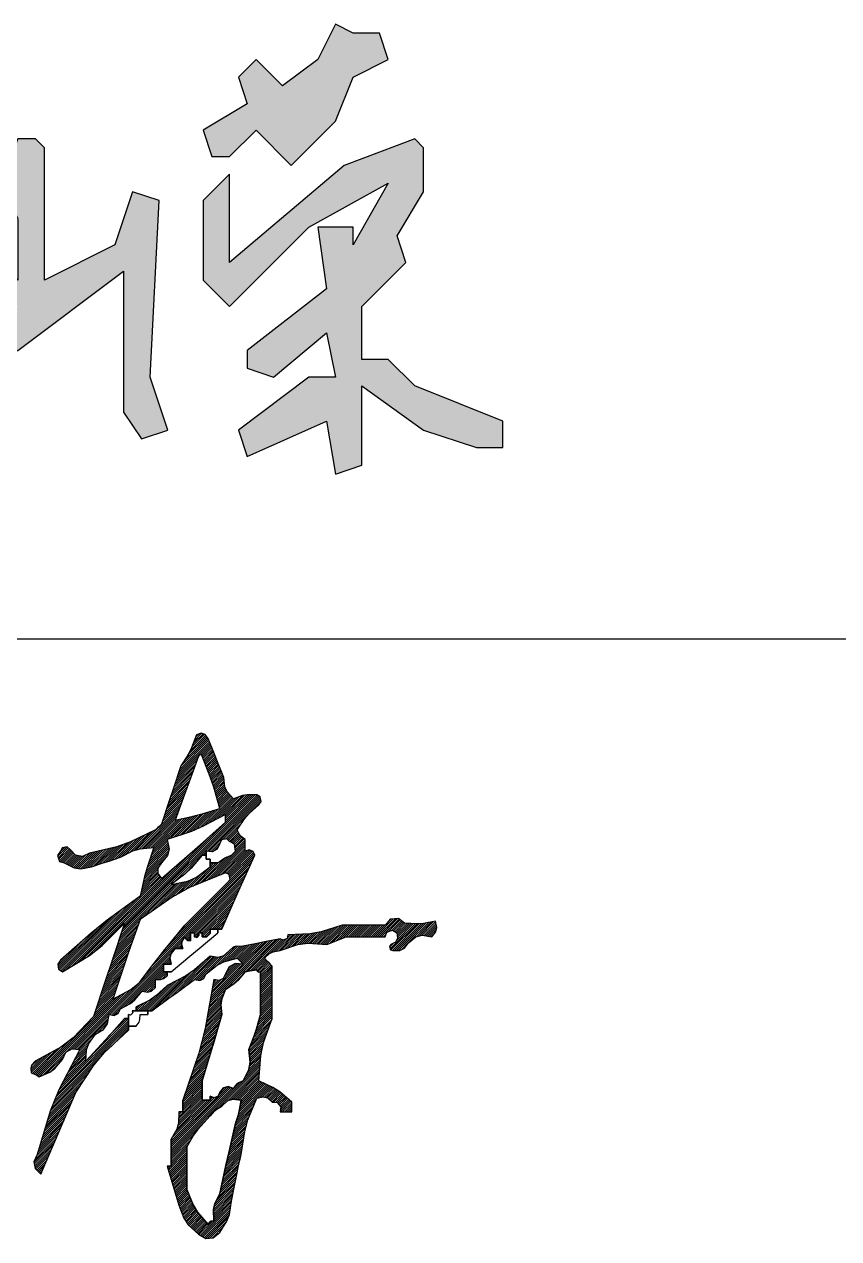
# Model space of a CAD drawing. Extents: x -14785 to 4269, y -25586 to -12228.
# Drawn here: x -12951.65 to -12944.67, y -25551.75 to -25541.33 of the extents above; entities that cross this region are included whole.
import ezdxf

# ---------------------------------------------------------------- set-up
doc = ezdxf.new("R2010")
doc.units = 0
doc.header["$LTSCALE"] = 2000
doc.header["$MEASUREMENT"] = 0
doc.layers.get('0').update_dxf_attribs({"linetype": 'CONTINUOUS'})

# ---------------------------------------------------------------- blocks, each defined once
blk = doc.blocks.new('ZYC')
h = blk.add_hatch()
h.set_pattern_fill('ANSI31', color=256, scale=0.01, style=0)
h.paths.add_polyline_path([(0.871345, 0.42887), (0.877014, 0.441542), (0.888561, 0.466786), (0.887043, 0.470041), (0.883569, 0.471431), (0.880225, 0.47012), (0.880225, 0.474121), (0.880225, 0.476122), (0.880225, 0.480123), (0.876842, 0.482728), (0.875355, 0.484586), (0.873557, 0.488458), (0.879788, 0.497952), (0.883563, 0.502415), (0.891895, 0.510131), (0.894109, 0.512712), (0.893264, 0.516935), (0.890228, 0.518466), (0.882117, 0.518604), (0.877851, 0.517893), (0.870223, 0.515132), (0.864821, 0.52111), (0.862839, 0.525469), (0.861887, 0.53347), (0.856662, 0.54685), (0.853994, 0.553519), (0.848551, 0.566812), (0.84612, 0.570258), (0.84256, 0.571445), (0.838548, 0.570146), (0.834376, 0.55897), (0.831649, 0.553515), (0.825211, 0.543472), (0.818543, 0.523467), (0.815209, 0.513465), (0.80854, 0.49346), (0.80654, 0.491459), (0.80554, 0.490459), (0.803539, 0.488458), (0.781826, 0.478132), (0.770242, 0.474043), (0.746858, 0.468453), (0.740671, 0.46563), (0.734812, 0.466802), (0.730187, 0.471787), (0.727621, 0.474019), (0.723362, 0.473167), (0.721851, 0.47012), (0.719419, 0.466675), (0.721173, 0.461415), (0.725186, 0.460118), (0.733628, 0.455915), (0.739244, 0.455113), (0.748525, 0.456784), (0.758528, 0.460118), (0.763529, 0.461785), (0.773531, 0.465119), (0.784076, 0.470453), (0.790119, 0.47223), (0.801872, 0.473455), (0.796442, 0.457016), (0.794098, 0.448645), (0.790202, 0.431777), (0.761914, 0.411004), (0.748191, 0.399958), (0.721851, 0.376763), (0.719546, 0.373426), (0.720255, 0.369169), (0.723519, 0.366761), (0.746674, 0.380799), (0.757642, 0.389367), (0.776866, 0.408438), (0.766118, 0.376456), (0.760783, 0.360452), (0.750192, 0.328417), (0.732723, 0.310244), (0.722265, 0.302226), (0.700179, 0.290074), (0.697284, 0.287008), (0.696369, 0.284262), (0.696845, 0.280072), (0.699684, 0.279157), (0.701079, 0.278459), (0.703513, 0.276738), (0.712713, 0.280665), (0.717172, 0.28401), (0.723519, 0.291741), (0.726659, 0.297847), (0.73168, 0.300636), (0.738522, 0.300077), (0.720634, 0.265553), (0.713177, 0.247249), (0.701846, 0.210054), (0.699024, 0.203867), (0.700195, 0.198008), (0.705181, 0.193383), (0.717185, 0.221389), (0.723187, 0.235393), (0.735188, 0.263401), (0.750469, 0.286767), (0.759738, 0.297752), (0.7802, 0.316748), (0.7802, 0.32675), (0.776866, 0.32675), (0.763667, 0.311956), (0.756997, 0.304619), (0.743524, 0.290074), (0.744225, 0.299963), (0.746137, 0.305318), (0.751859, 0.313414), (0.758927, 0.317452), (0.762153, 0.322062), (0.763529, 0.330085), (0.767936, 0.329319), (0.771499, 0.331101), (0.773531, 0.335086), (0.781822, 0.339679), (0.785726, 0.342873), (0.791869, 0.35009), (0.796661, 0.349308), (0.799884, 0.350229), (0.803539, 0.353424), (0.803539, 0.356091), (0.803539, 0.357425), (0.803539, 0.360092), (0.807755, 0.360184), (0.810113, 0.36097), (0.813542, 0.363426), (0.813542, 0.366761), (0.810207, 0.366761), (0.810207, 0.369428), (0.810207, 0.370762), (0.810207, 0.373429), (0.812875, 0.373429), (0.814208, 0.373429), (0.816876, 0.373429), (0.815817, 0.378825), (0.816736, 0.382503), (0.82021, 0.386766), (0.822877, 0.386766), (0.824211, 0.386766), (0.826878, 0.386766), (0.825691, 0.390644), (0.826165, 0.393484), (0.828545, 0.396768), (0.829759, 0.394693), (0.831164, 0.393756), (0.833547, 0.393434), (0.833547, 0.396101), (0.833547, 0.397435), (0.833547, 0.400102), (0.836881, 0.400102), (0.836881, 0.396768), (0.838724, 0.396367), (0.840617, 0.39826), (0.840215, 0.400102), (0.843549, 0.400102), (0.843549, 0.396768), (0.847321, 0.396775), (0.850211, 0.399664), (0.850218, 0.403437), (0.856886, 0.403437), (0.86022, 0.403437)])
h.paths.add_polyline_path([(0.81766, 0.430826), (0.832668, 0.439013), (0.863554, 0.451782), (0.86659, 0.450251), (0.867435, 0.446028), (0.865221, 0.443447), (0.850551, 0.428776), (0.843216, 0.421441), (0.828545, 0.406771), (0.817133, 0.39283), (0.811464, 0.385827), (0.800205, 0.371762), (0.78972, 0.357746), (0.782385, 0.351511), (0.766863, 0.343421), (0.775929, 0.370852), (0.780598, 0.384525), (0.790202, 0.411772)], flags=16)
h.paths.add_polyline_path([(0.80854, 0.446781), (0.805425, 0.451112), (0.805425, 0.455787), (0.80854, 0.460118), (0.813699, 0.466554), (0.815065, 0.472016), (0.813542, 0.480123), (0.834155, 0.487227), (0.844276, 0.491612), (0.863554, 0.501795), (0.863554, 0.499128), (0.863554, 0.497794), (0.863554, 0.495127), (0.841589, 0.475743), (0.830586, 0.466074)], flags=16)
h.paths.add_polyline_path([(0.816876, 0.44178), (0.828552, 0.450587), (0.834008, 0.455702), (0.843549, 0.466786), (0.846883, 0.466786), (0.846883, 0.47012), (0.852237, 0.469623), (0.856263, 0.471924), (0.858553, 0.476789), (0.859871, 0.479923), (0.864466, 0.480842), (0.866889, 0.478456), (0.871025, 0.476192), (0.871893, 0.470117), (0.868556, 0.466786), (0.863539, 0.464853), (0.861098, 0.463458), (0.856886, 0.460118), (0.850218, 0.460118), (0.850218, 0.456784), (0.838559, 0.447954), (0.831216, 0.444649)], flags=16)
h.paths.add_polyline_path([(0.82021, 0.496794), (0.828392, 0.518733), (0.832394, 0.529737), (0.840215, 0.551808), (0.840995, 0.55289), (0.84277, 0.55289), (0.843549, 0.551808), (0.850321, 0.534079), (0.853333, 0.525043), (0.858553, 0.506796), (0.843346, 0.502328), (0.835663, 0.500323)], flags=16)
h.paths.add_polyline_path([(0.862059, 0.375253), (0.873557, 0.37843), (0.875557, 0.37643), (0.876558, 0.375429), (0.878558, 0.373429), (0.871716, 0.373988), (0.866694, 0.371199), (0.863554, 0.365093), (0.861382, 0.361183), (0.857984, 0.359484), (0.853552, 0.360092), (0.846069, 0.318055), (0.840672, 0.297141), (0.826878, 0.256732), (0.826878, 0.250064), (0.826878, 0.24673), (0.825545, 0.24673), (0.824878, 0.24673), (0.823544, 0.24673), (0.823031, 0.237034), (0.821563, 0.231894), (0.816876, 0.223391), (0.816876, 0.213388), (0.816876, 0.200051), (0.815542, 0.200051), (0.814875, 0.200051), (0.813542, 0.200051), (0.817543, 0.186714), (0.819543, 0.180046), (0.823544, 0.166709), (0.827791, 0.155463), (0.831467, 0.149949), (0.840215, 0.141703), (0.84657, 0.13798), (0.852974, 0.138562), (0.858553, 0.14337), (0.864559, 0.153054), (0.866713, 0.158799), (0.868556, 0.170044), (0.871223, 0.18338), (0.872557, 0.190049), (0.875224, 0.203385), (0.875891, 0.206053), (0.876224, 0.207386), (0.876891, 0.210054), (0.879889, 0.229889), (0.882632, 0.239833), (0.890228, 0.258399), (0.89558, 0.259661), (0.899436, 0.258697), (0.903565, 0.255065), (0.907812, 0.254625), (0.910735, 0.25097), (0.910233, 0.24673), (0.914234, 0.24673), (0.916235, 0.24673), (0.920236, 0.24673), (0.920236, 0.250064), (0.920236, 0.251731), (0.920236, 0.255065), (0.90998, 0.263848), (0.904109, 0.267647), (0.891895, 0.273403), (0.893648, 0.295176), (0.896067, 0.306234), (0.903565, 0.32675), (0.903565, 0.344755), (0.903565, 0.353757), (0.903565, 0.371762), (0.900897, 0.374429), (0.899564, 0.375763), (0.896896, 0.37843), (0.901245, 0.382512), (0.904358, 0.384068), (0.910233, 0.385099), (0.925477, 0.390367), (0.934172, 0.391453), (0.950243, 0.3901), (0.956912, 0.392767), (0.960246, 0.394101), (0.966914, 0.396768), (0.980251, 0.396768), (0.986919, 0.396768), (1.000256, 0.396768), (1.001698, 0.400731), (1.006727, 0.402408), (1.010259, 0.400102), (1.010867, 0.395671), (1.009168, 0.392272), (1.005257, 0.3901), (1.003934, 0.388458), (1.004881, 0.385618), (1.006924, 0.385099), (1.012888, 0.385026), (1.016741, 0.386953), (1.020261, 0.391767), (1.026697, 0.396926), (1.03216, 0.398291), (1.040266, 0.396768), (1.04374, 0.401031), (1.044659, 0.404709), (1.0436, 0.410105), (1.033059, 0.40833), (1.027608, 0.407989), (1.016927, 0.408438), (1.011661, 0.412583), (1.004597, 0.411877), (1.000256, 0.406771), (0.985586, 0.406771), (0.97825, 0.406771), (0.96358, 0.406771), (0.945524, 0.400963), (0.935851, 0.399236), (0.916901, 0.398435), (0.916329, 0.395509), (0.912918, 0.393803), (0.910233, 0.395101), (0.896896, 0.392434), (0.890228, 0.3911), (0.876891, 0.388433), (0.872698, 0.388881), (0.869975, 0.387973), (0.866889, 0.385099), (0.861654, 0.380508), (0.857114, 0.379147), (0.850218, 0.380097), (0.836856, 0.368404), (0.829308, 0.363258), (0.813542, 0.355091), (0.803942, 0.346403), (0.798418, 0.342605), (0.786868, 0.336753), (0.786868, 0.333419), (0.796871, 0.333419), (0.800205, 0.333419), (0.814842, 0.344134), (0.822177, 0.349469), (0.836881, 0.360092), (0.841288, 0.359327), (0.844851, 0.361109), (0.846883, 0.365093), (0.856324, 0.372385)])
h.paths.add_polyline_path([(0.870971, 0.356805), (0.874427, 0.359915), (0.880225, 0.366761), (0.884191, 0.367611), (0.8862, 0.367945), (0.890228, 0.368428), (0.890952, 0.367124), (0.892085, 0.366558), (0.893562, 0.366761), (0.893562, 0.35209), (0.893562, 0.344755), (0.893562, 0.330085), (0.889936, 0.317963), (0.887932, 0.31195), (0.88356, 0.300077), (0.884483, 0.289261), (0.883338, 0.28315), (0.878558, 0.273403), (0.874686, 0.271605), (0.872827, 0.270118), (0.870223, 0.266735), (0.865641, 0.268341), (0.861595, 0.267185), (0.858553, 0.263401), (0.857036, 0.260146), (0.853561, 0.258756), (0.850218, 0.260067), (0.850218, 0.256732), (0.843549, 0.256732), (0.843549, 0.273403), (0.850246, 0.296067), (0.85358, 0.307404), (0.86022, 0.330085), (0.859447, 0.338821), (0.860191, 0.343656), (0.863554, 0.351757)], flags=16)
h.paths.add_polyline_path([(0.869994, 0.257683), (0.876891, 0.256732), (0.875505, 0.248601), (0.874493, 0.244554), (0.87189, 0.236727), (0.866414, 0.212753), (0.863747, 0.200749), (0.858553, 0.176712), (0.854239, 0.168195), (0.853106, 0.16291), (0.853552, 0.153373), (0.851169, 0.153051), (0.849764, 0.152114), (0.848551, 0.150038), (0.839476, 0.160787), (0.835638, 0.167068), (0.830213, 0.180046), (0.830213, 0.216722), (0.835992, 0.226633), (0.839383, 0.23138), (0.850218, 0.243396), (0.853788, 0.247187), (0.855847, 0.248903), (0.86022, 0.251731), (0.865455, 0.256321)], flags=16)
for p, q in [((0.838548, 0.570146), (0.834376, 0.55897)), ((0.84256, 0.571445), (0.838548, 0.570146)), ((0.84612, 0.570258), (0.84256, 0.571445)), ((0.848551, 0.566812), (0.84612, 0.570258)), ((0.853994, 0.553519), (0.848551, 0.566812)), ((0.831649, 0.553515), (0.825211, 0.543472)), ((0.834376, 0.55897), (0.831649, 0.553515)), ((0.840995, 0.55289), (0.840215, 0.551808)), ((0.84277, 0.55289), (0.840995, 0.55289)), ((0.843549, 0.551808), (0.84277, 0.55289)), ((0.856662, 0.54685), (0.853994, 0.553519)), ((0.825211, 0.543472), (0.818543, 0.523467)), ((0.840215, 0.551808), (0.832394, 0.529737)), ((0.850321, 0.534079), (0.843549, 0.551808)), ((0.861887, 0.53347), (0.856662, 0.54685)), ((0.853333, 0.525043), (0.850321, 0.534079)), ((0.862839, 0.525469), (0.861887, 0.53347)), ((0.818543, 0.523467), (0.815209, 0.513465)), ((0.832394, 0.529737), (0.828392, 0.518733)), ((0.858553, 0.506796), (0.853333, 0.525043)), ((0.864821, 0.52111), (0.862839, 0.525469)), ((0.870223, 0.515132), (0.864821, 0.52111)), ((0.815209, 0.513465), (0.80854, 0.49346)), ((0.828392, 0.518733), (0.82021, 0.496794)), ((0.877851, 0.517893), (0.870223, 0.515132)), ((0.882117, 0.518604), (0.877851, 0.517893)), ((0.890228, 0.518466), (0.882117, 0.518604)), ((0.893264, 0.516935), (0.890228, 0.518466)), ((0.891895, 0.510131), (0.894109, 0.512712)), ((0.894109, 0.512712), (0.893264, 0.516935)), ((0.82021, 0.496794), (0.835663, 0.500323)), ((0.835663, 0.500323), (0.843346, 0.502328)), ((0.843346, 0.502328), (0.858553, 0.506796)), ((0.863554, 0.501795), (0.844276, 0.491612)), ((0.863554, 0.499128), (0.863554, 0.501795)), ((0.879788, 0.497952), (0.883563, 0.502415)), ((0.883563, 0.502415), (0.891895, 0.510131)), ((0.80554, 0.490459), (0.803539, 0.488458)), ((0.80654, 0.491459), (0.80554, 0.490459)), ((0.80854, 0.49346), (0.80654, 0.491459)), ((0.844276, 0.491612), (0.834155, 0.487227)), ((0.841589, 0.475743), (0.863554, 0.495127)), ((0.863554, 0.497794), (0.863554, 0.499128)), ((0.863554, 0.495127), (0.863554, 0.497794)), ((0.873557, 0.488458), (0.879788, 0.497952)), ((0.803539, 0.488458), (0.781826, 0.478132)), ((0.834155, 0.487227), (0.813542, 0.480123)), ((0.813542, 0.480123), (0.815065, 0.472016)), ((0.859871, 0.479923), (0.858553, 0.476789)), ((0.864466, 0.480842), (0.859871, 0.479923)), ((0.866889, 0.478456), (0.864466, 0.480842)), ((0.875355, 0.484586), (0.873557, 0.488458)), ((0.876842, 0.482728), (0.875355, 0.484586)), ((0.880225, 0.480123), (0.876842, 0.482728)), ((0.880225, 0.476122), (0.880225, 0.480123)), ((0.721851, 0.47012), (0.719419, 0.466675)), ((0.723362, 0.473167), (0.721851, 0.47012)), ((0.727621, 0.474019), (0.723362, 0.473167)), ((0.730187, 0.471787), (0.727621, 0.474019)), ((0.734812, 0.466802), (0.730187, 0.471787)), ((0.770242, 0.474043), (0.746858, 0.468453)), ((0.781826, 0.478132), (0.770242, 0.474043)), ((0.773531, 0.465119), (0.784076, 0.470453)), ((0.784076, 0.470453), (0.790119, 0.47223)), ((0.790119, 0.47223), (0.801872, 0.473455)), ((0.801872, 0.473455), (0.796442, 0.457016)), ((0.815065, 0.472016), (0.813699, 0.466554)), ((0.830586, 0.466074), (0.841589, 0.475743)), ((0.852237, 0.469623), (0.846883, 0.47012)), ((0.846883, 0.47012), (0.846883, 0.463452)), ((0.846883, 0.463452), (0.846883, 0.47012)), ((0.846883, 0.47012), (0.846883, 0.463452)), ((0.856263, 0.471924), (0.852237, 0.469623)), ((0.858553, 0.476789), (0.856263, 0.471924)), ((0.871025, 0.476192), (0.866889, 0.478456)), ((0.868556, 0.466786), (0.871893, 0.470117)), ((0.871893, 0.470117), (0.871025, 0.476192)), ((0.880225, 0.474121), (0.880225, 0.476122)), ((0.880225, 0.47012), (0.880225, 0.474121)), ((0.883569, 0.471431), (0.880225, 0.47012)), ((0.887043, 0.470041), (0.883569, 0.471431)), ((0.888561, 0.466786), (0.887043, 0.470041)), ((0.719419, 0.466675), (0.721173, 0.461415)), ((0.721173, 0.461415), (0.725186, 0.460118)), ((0.725186, 0.460118), (0.733628, 0.455915)), ((0.740671, 0.46563), (0.734812, 0.466802)), ((0.746858, 0.468453), (0.740671, 0.46563)), ((0.748525, 0.456784), (0.758528, 0.460118)), ((0.758528, 0.460118), (0.763529, 0.461785)), ((0.763529, 0.461785), (0.773531, 0.465119)), ((0.80854, 0.460118), (0.805425, 0.455787)), ((0.813699, 0.466554), (0.80854, 0.460118)), ((0.80854, 0.446781), (0.830586, 0.466074)), ((0.843549, 0.466786), (0.834008, 0.455702)), ((0.846883, 0.466786), (0.843549, 0.466786)), ((0.843549, 0.466786), (0.846883, 0.466786)), ((0.846883, 0.466786), (0.843549, 0.466786)), ((0.846883, 0.463452), (0.846883, 0.466786)), ((0.846883, 0.466786), (0.846883, 0.463452)), ((0.846883, 0.463452), (0.846883, 0.466786)), ((0.848217, 0.463452), (0.846883, 0.463452)), ((0.846883, 0.463452), (0.848217, 0.463452)), ((0.848884, 0.463452), (0.848217, 0.463452)), ((0.848217, 0.463452), (0.848884, 0.463452)), ((0.850218, 0.463452), (0.848884, 0.463452)), ((0.848884, 0.463452), (0.850218, 0.463452)), ((0.850218, 0.456784), (0.850218, 0.463452)), ((0.850218, 0.463452), (0.850218, 0.456784)), ((0.850218, 0.456784), (0.850218, 0.463452)), ((0.850218, 0.463452), (0.850218, 0.460118)), ((0.850218, 0.460118), (0.850218, 0.463452)), ((0.850218, 0.463452), (0.850218, 0.460118)), ((0.850218, 0.460118), (0.856886, 0.460118)), ((0.856886, 0.460118), (0.850218, 0.460118)), ((0.850218, 0.460118), (0.856886, 0.460118)), ((0.856886, 0.460118), (0.861098, 0.463458)), ((0.861098, 0.463458), (0.863539, 0.464853)), ((0.863539, 0.464853), (0.868556, 0.466786)), ((0.877014, 0.441542), (0.888561, 0.466786)), ((0.733628, 0.455915), (0.739244, 0.455113)), ((0.739244, 0.455113), (0.748525, 0.456784)), ((0.794098, 0.448645), (0.790202, 0.431777)), ((0.796442, 0.457016), (0.794098, 0.448645)), ((0.805425, 0.455787), (0.805425, 0.451112)), ((0.805425, 0.451112), (0.80854, 0.446781)), ((0.828552, 0.450587), (0.816876, 0.44178)), ((0.834008, 0.455702), (0.828552, 0.450587)), ((0.831216, 0.444649), (0.838559, 0.447954)), ((0.863554, 0.451782), (0.832668, 0.439013)), ((0.838559, 0.447954), (0.850218, 0.456784)), ((0.86659, 0.450251), (0.863554, 0.451782)), ((0.867435, 0.446028), (0.86659, 0.450251)), ((0.816876, 0.44178), (0.831216, 0.444649)), ((0.832668, 0.439013), (0.81766, 0.430826)), ((0.850551, 0.428776), (0.865221, 0.443447)), ((0.865221, 0.443447), (0.867435, 0.446028)), ((0.871345, 0.42887), (0.877014, 0.441542)), ((0.790202, 0.431777), (0.761914, 0.411004)), ((0.81766, 0.430826), (0.790202, 0.411772)), ((0.843216, 0.421441), (0.850551, 0.428776)), ((0.86022, 0.403437), (0.871345, 0.42887)), ((0.828545, 0.406771), (0.843216, 0.421441)), ((0.761914, 0.411004), (0.748191, 0.399958)), ((0.757642, 0.389367), (0.776866, 0.408438)), ((0.776866, 0.408438), (0.766118, 0.376456)), ((0.790202, 0.411772), (0.780598, 0.384525)), ((0.817133, 0.39283), (0.828545, 0.406771)), ((0.96358, 0.406771), (0.945524, 0.400963)), ((0.97825, 0.406771), (0.96358, 0.406771)), ((0.985586, 0.406771), (0.97825, 0.406771)), ((1.000256, 0.406771), (0.985586, 0.406771)), ((1.004597, 0.411877), (1.000256, 0.406771)), ((1.011661, 0.412583), (1.004597, 0.411877)), ((1.016927, 0.408438), (1.011661, 0.412583)), ((1.027608, 0.407989), (1.016927, 0.408438)), ((1.033059, 0.40833), (1.027608, 0.407989)), ((1.0436, 0.410105), (1.033059, 0.40833)), ((1.044659, 0.404709), (1.0436, 0.410105)), ((0.748191, 0.399958), (0.721851, 0.376763)), ((0.826165, 0.393484), (0.828545, 0.396768)), ((0.828545, 0.396768), (0.826165, 0.393484)), ((0.828545, 0.396768), (0.829759, 0.394693)), ((0.829759, 0.394693), (0.828545, 0.396768)), ((0.833547, 0.397435), (0.833547, 0.400102)), ((0.833547, 0.400102), (0.836881, 0.400102)), ((0.836881, 0.400102), (0.833547, 0.400102)), ((0.833547, 0.400102), (0.836881, 0.400102)), ((0.836881, 0.400102), (0.833547, 0.400102)), ((0.833547, 0.400102), (0.836881, 0.400102)), ((0.836881, 0.400102), (0.833547, 0.400102)), ((0.833547, 0.400102), (0.833547, 0.397435)), ((0.833547, 0.396101), (0.833547, 0.397435)), ((0.833547, 0.397435), (0.833547, 0.396101)), ((0.833547, 0.393434), (0.833547, 0.396101)), ((0.833547, 0.396101), (0.833547, 0.393434)), ((0.836881, 0.396768), (0.836881, 0.400102)), ((0.836881, 0.400102), (0.836881, 0.396768)), ((0.836881, 0.396768), (0.836881, 0.400102)), ((0.838724, 0.396367), (0.836881, 0.396768)), ((0.836881, 0.396768), (0.838724, 0.396367)), ((0.840617, 0.39826), (0.838724, 0.396367)), ((0.838724, 0.396367), (0.840617, 0.39826)), ((0.843549, 0.400102), (0.840215, 0.400102)), ((0.840215, 0.400102), (0.843549, 0.400102)), ((0.843549, 0.400102), (0.840215, 0.400102)), ((0.840215, 0.400102), (0.840617, 0.39826)), ((0.840617, 0.39826), (0.840215, 0.400102)), ((0.840215, 0.400102), (0.843549, 0.400102)), ((0.843549, 0.400102), (0.840215, 0.400102)), ((0.840215, 0.400102), (0.843549, 0.400102)), ((0.840833, 0.386824), (0.856886, 0.400102)), ((0.843549, 0.396768), (0.843549, 0.400102)), ((0.843549, 0.400102), (0.843549, 0.396768)), ((0.843549, 0.396768), (0.843549, 0.400102)), ((0.843549, 0.396768), (0.847321, 0.396775)), ((0.847321, 0.396775), (0.843549, 0.396768)), ((0.847321, 0.396775), (0.850211, 0.399664)), ((0.850211, 0.399664), (0.847321, 0.396775)), ((0.850211, 0.399664), (0.850218, 0.403437)), ((0.850218, 0.403437), (0.850211, 0.399664)), ((0.850218, 0.403437), (0.86022, 0.403437)), ((0.86022, 0.403437), (0.850218, 0.403437)), ((0.850218, 0.403437), (0.86022, 0.403437)), ((0.856886, 0.403437), (0.850218, 0.403437)), ((0.850218, 0.403437), (0.856886, 0.403437)), ((0.856886, 0.403437), (0.850218, 0.403437)), ((0.856886, 0.400102), (0.856886, 0.403437)), ((0.856886, 0.403437), (0.856886, 0.400102)), ((0.856886, 0.400102), (0.856886, 0.403437)), ((0.916901, 0.398435), (0.916329, 0.395509)), ((0.935851, 0.399236), (0.916901, 0.398435)), ((0.945524, 0.400963), (0.935851, 0.399236)), ((0.960246, 0.394101), (0.966914, 0.396768)), ((0.966914, 0.396768), (0.980251, 0.396768)), ((0.980251, 0.396768), (0.986919, 0.396768)), ((0.986919, 0.396768), (1.000256, 0.396768)), ((1.000256, 0.396768), (1.001698, 0.400731)), ((1.001698, 0.400731), (1.006727, 0.402408)), ((1.006727, 0.402408), (1.010259, 0.400102)), ((1.010259, 0.400102), (1.010867, 0.395671)), ((1.020261, 0.391767), (1.026697, 0.396926)), ((1.026697, 0.396926), (1.03216, 0.398291)), ((1.03216, 0.398291), (1.040266, 0.396768)), ((1.040266, 0.396768), (1.04374, 0.401031)), ((1.04374, 0.401031), (1.044659, 0.404709)), ((0.746674, 0.380799), (0.757642, 0.389367)), ((0.800205, 0.371762), (0.811464, 0.385827)), ((0.811464, 0.385827), (0.817133, 0.39283)), ((0.816736, 0.382503), (0.82021, 0.386766)), ((0.82021, 0.386766), (0.816736, 0.382503)), ((0.82021, 0.386766), (0.822877, 0.386766)), ((0.822877, 0.386766), (0.82021, 0.386766)), ((0.822877, 0.386766), (0.824211, 0.386766)), ((0.824211, 0.386766), (0.822877, 0.386766)), ((0.824211, 0.386766), (0.826878, 0.386766)), ((0.826878, 0.386766), (0.824211, 0.386766)), ((0.825691, 0.390644), (0.826165, 0.393484)), ((0.826165, 0.393484), (0.825691, 0.390644)), ((0.826878, 0.386766), (0.825691, 0.390644)), ((0.825691, 0.390644), (0.826878, 0.386766)), ((0.829759, 0.394693), (0.831164, 0.393756)), ((0.831164, 0.393756), (0.829759, 0.394693)), ((0.831164, 0.393756), (0.833547, 0.393434)), ((0.833547, 0.393434), (0.831164, 0.393756)), ((0.832831, 0.380156), (0.840833, 0.386824)), ((0.869975, 0.387973), (0.866889, 0.385099)), ((0.872698, 0.388881), (0.869975, 0.387973)), ((0.876891, 0.388433), (0.872698, 0.388881)), ((0.890228, 0.3911), (0.876891, 0.388433)), ((0.896896, 0.392434), (0.890228, 0.3911)), ((0.910233, 0.395101), (0.896896, 0.392434)), ((0.912918, 0.393803), (0.910233, 0.395101)), ((0.910233, 0.385099), (0.925477, 0.390367)), ((0.916329, 0.395509), (0.912918, 0.393803)), ((0.925477, 0.390367), (0.934172, 0.391453)), ((0.934172, 0.391453), (0.950243, 0.3901)), ((0.950243, 0.3901), (0.956912, 0.392767)), ((0.956912, 0.392767), (0.960246, 0.394101)), ((1.005257, 0.3901), (1.003934, 0.388458)), ((1.003934, 0.388458), (1.004881, 0.385618)), ((1.004881, 0.385618), (1.006924, 0.385099)), ((1.009168, 0.392272), (1.005257, 0.3901)), ((1.010867, 0.395671), (1.009168, 0.392272)), ((1.012888, 0.385026), (1.016741, 0.386953)), ((1.016741, 0.386953), (1.020261, 0.391767)), ((0.721851, 0.376763), (0.719546, 0.373426)), ((0.723519, 0.366761), (0.746674, 0.380799)), ((0.766118, 0.376456), (0.760783, 0.360452)), ((0.780598, 0.384525), (0.775929, 0.370852)), ((0.815817, 0.378825), (0.816736, 0.382503)), ((0.816736, 0.382503), (0.815817, 0.378825)), ((0.816876, 0.373429), (0.815817, 0.378825)), ((0.815817, 0.378825), (0.816876, 0.373429)), ((0.816876, 0.366761), (0.832831, 0.380156)), ((0.850218, 0.380097), (0.836856, 0.368404)), ((0.857114, 0.379147), (0.850218, 0.380097)), ((0.856324, 0.372385), (0.862059, 0.375253)), ((0.861654, 0.380508), (0.857114, 0.379147)), ((0.866889, 0.385099), (0.861654, 0.380508)), ((0.862059, 0.375253), (0.873557, 0.37843)), ((0.873557, 0.37843), (0.875557, 0.37643)), ((0.875557, 0.37643), (0.876558, 0.375429)), ((0.876558, 0.375429), (0.878558, 0.373429)), ((0.896896, 0.37843), (0.901245, 0.382512)), ((0.899564, 0.375763), (0.896896, 0.37843)), ((0.900897, 0.374429), (0.899564, 0.375763)), ((0.901245, 0.382512), (0.904358, 0.384068)), ((0.904358, 0.384068), (0.910233, 0.385099)), ((1.006924, 0.385099), (1.012888, 0.385026)), ((0.719546, 0.373426), (0.720255, 0.369169)), ((0.720255, 0.369169), (0.723519, 0.366761)), ((0.775929, 0.370852), (0.766863, 0.343421)), ((0.78972, 0.357746), (0.800205, 0.371762)), ((0.810207, 0.370762), (0.810207, 0.373429)), ((0.810207, 0.373429), (0.812875, 0.373429)), ((0.812875, 0.373429), (0.810207, 0.373429)), ((0.810207, 0.373429), (0.810207, 0.370762)), ((0.810207, 0.369428), (0.810207, 0.370762)), ((0.810207, 0.370762), (0.810207, 0.369428)), ((0.810207, 0.366761), (0.810207, 0.369428)), ((0.810207, 0.369428), (0.810207, 0.366761)), ((0.813542, 0.366761), (0.810207, 0.366761)), ((0.810207, 0.366761), (0.813542, 0.366761)), ((0.813542, 0.366761), (0.810207, 0.366761)), ((0.810207, 0.366761), (0.816876, 0.366761)), ((0.816876, 0.366761), (0.810207, 0.366761)), ((0.810207, 0.366761), (0.816876, 0.366761)), ((0.812875, 0.373429), (0.814208, 0.373429)), ((0.814208, 0.373429), (0.812875, 0.373429)), ((0.813542, 0.363426), (0.813542, 0.366761)), ((0.813542, 0.366761), (0.813542, 0.363426)), ((0.813542, 0.363426), (0.813542, 0.366761)), ((0.814208, 0.373429), (0.816876, 0.373429)), ((0.816876, 0.373429), (0.814208, 0.373429)), ((0.836856, 0.368404), (0.829308, 0.363258)), ((0.844851, 0.361109), (0.846883, 0.365093)), ((0.846883, 0.365093), (0.856324, 0.372385)), ((0.863554, 0.365093), (0.861382, 0.361183)), ((0.866694, 0.371199), (0.863554, 0.365093)), ((0.871716, 0.373988), (0.866694, 0.371199)), ((0.878558, 0.373429), (0.871716, 0.373988)), ((0.874427, 0.359915), (0.880225, 0.366761)), ((0.880225, 0.366761), (0.874427, 0.359915)), ((0.880225, 0.366761), (0.884191, 0.367611)), ((0.884191, 0.367611), (0.880225, 0.366761)), ((0.884191, 0.367611), (0.8862, 0.367945)), ((0.8862, 0.367945), (0.884191, 0.367611)), ((0.8862, 0.367945), (0.890228, 0.368428)), ((0.890228, 0.368428), (0.8862, 0.367945)), ((0.890228, 0.368428), (0.890952, 0.367124)), ((0.890952, 0.367124), (0.890228, 0.368428)), ((0.890952, 0.367124), (0.892085, 0.366558)), ((0.892085, 0.366558), (0.890952, 0.367124)), ((0.892085, 0.366558), (0.893562, 0.366761)), ((0.893562, 0.366761), (0.892085, 0.366558)), ((0.893562, 0.366761), (0.893562, 0.35209)), ((0.893562, 0.35209), (0.893562, 0.366761)), ((0.903565, 0.371762), (0.900897, 0.374429)), ((0.903565, 0.353757), (0.903565, 0.371762)), ((0.760783, 0.360452), (0.750192, 0.328417)), ((0.782385, 0.351511), (0.78972, 0.357746)), ((0.803539, 0.360092), (0.807755, 0.360184)), ((0.803539, 0.357425), (0.803539, 0.360092)), ((0.803539, 0.356091), (0.803539, 0.357425)), ((0.803539, 0.353424), (0.803539, 0.356091)), ((0.813542, 0.355091), (0.803942, 0.346403)), ((0.807755, 0.360184), (0.810113, 0.36097)), ((0.810113, 0.36097), (0.813542, 0.363426)), ((0.829308, 0.363258), (0.813542, 0.355091)), ((0.822177, 0.349469), (0.836881, 0.360092)), ((0.836881, 0.360092), (0.841288, 0.359327)), ((0.841288, 0.359327), (0.844851, 0.361109)), ((0.853552, 0.360092), (0.846069, 0.318055)), ((0.857984, 0.359484), (0.853552, 0.360092)), ((0.861382, 0.361183), (0.857984, 0.359484)), ((0.863554, 0.351757), (0.870971, 0.356805)), ((0.870971, 0.356805), (0.863554, 0.351757)), ((0.870971, 0.356805), (0.874427, 0.359915)), ((0.874427, 0.359915), (0.870971, 0.356805)), ((0.766863, 0.343421), (0.782385, 0.351511)), ((0.785726, 0.342873), (0.791869, 0.35009)), ((0.791869, 0.35009), (0.796661, 0.349308)), ((0.796661, 0.349308), (0.799884, 0.350229)), ((0.803942, 0.346403), (0.798418, 0.342605)), ((0.799884, 0.350229), (0.803539, 0.353424)), ((0.800205, 0.333419), (0.814842, 0.344134)), ((0.814842, 0.344134), (0.822177, 0.349469)), ((0.859447, 0.338821), (0.860191, 0.343656)), ((0.860191, 0.343656), (0.859447, 0.338821)), ((0.860191, 0.343656), (0.863554, 0.351757)), ((0.863554, 0.351757), (0.860191, 0.343656)), ((0.893562, 0.35209), (0.893562, 0.344755)), ((0.893562, 0.344755), (0.893562, 0.35209)), ((0.893562, 0.344755), (0.893562, 0.330085)), ((0.893562, 0.330085), (0.893562, 0.344755)), ((0.903565, 0.344755), (0.903565, 0.353757)), ((0.903565, 0.32675), (0.903565, 0.344755)), ((0.771499, 0.331101), (0.773531, 0.335086)), ((0.773531, 0.335086), (0.781822, 0.339679)), ((0.781822, 0.339679), (0.785726, 0.342873)), ((0.796871, 0.333419), (0.783534, 0.333419)), ((0.783534, 0.333419), (0.796871, 0.333419)), ((0.796871, 0.333419), (0.783534, 0.333419)), ((0.783534, 0.333419), (0.783936, 0.331576)), ((0.798418, 0.342605), (0.786868, 0.336753)), ((0.786868, 0.336753), (0.786868, 0.333419)), ((0.786868, 0.333419), (0.786868, 0.336753)), ((0.786868, 0.336753), (0.786868, 0.333419)), ((0.786868, 0.333419), (0.800205, 0.333419)), ((0.800205, 0.333419), (0.786868, 0.333419)), ((0.786868, 0.333419), (0.800205, 0.333419)), ((0.796871, 0.330085), (0.796871, 0.333419)), ((0.796871, 0.333419), (0.796871, 0.330085)), ((0.796871, 0.330085), (0.796871, 0.333419)), ((0.86022, 0.330085), (0.859447, 0.338821)), ((0.859447, 0.338821), (0.86022, 0.330085)), ((0.750192, 0.328417), (0.732723, 0.310244)), ((0.762153, 0.322062), (0.763529, 0.330085)), ((0.763529, 0.330085), (0.767936, 0.329319)), ((0.776866, 0.32675), (0.763667, 0.311956)), ((0.767936, 0.329319), (0.771499, 0.331101)), ((0.7802, 0.32675), (0.776866, 0.32675)), ((0.776866, 0.32675), (0.7802, 0.32675)), ((0.7802, 0.32675), (0.776866, 0.32675)), ((0.782043, 0.329683), (0.7802, 0.330085)), ((0.7802, 0.330085), (0.7802, 0.320082)), ((0.7802, 0.320082), (0.7802, 0.330085)), ((0.7802, 0.330085), (0.7802, 0.320082)), ((0.7802, 0.316748), (0.7802, 0.32675)), ((0.7802, 0.32675), (0.7802, 0.316748)), ((0.7802, 0.316748), (0.7802, 0.32675)), ((0.783936, 0.331576), (0.782043, 0.329683)), ((0.786868, 0.320082), (0.78929, 0.323535)), ((0.78929, 0.323535), (0.790068, 0.325869)), ((0.790068, 0.325869), (0.790202, 0.330085)), ((0.790202, 0.330085), (0.79287, 0.330085)), ((0.79287, 0.330085), (0.794203, 0.330085)), ((0.794203, 0.330085), (0.796871, 0.330085)), ((0.85358, 0.307404), (0.86022, 0.330085)), ((0.86022, 0.330085), (0.85358, 0.307404)), ((0.893562, 0.330085), (0.889936, 0.317963)), ((0.889936, 0.317963), (0.893562, 0.330085)), ((0.896067, 0.306234), (0.903565, 0.32675)), ((0.746137, 0.305318), (0.751859, 0.313414)), ((0.751859, 0.313414), (0.758927, 0.317452)), ((0.758927, 0.317452), (0.762153, 0.322062)), ((0.759738, 0.297752), (0.7802, 0.316748)), ((0.7802, 0.320082), (0.786868, 0.320082)), ((0.786868, 0.320082), (0.7802, 0.320082)), ((0.7802, 0.320082), (0.786868, 0.320082)), ((0.846069, 0.318055), (0.840672, 0.297141)), ((0.889936, 0.317963), (0.887932, 0.31195)), ((0.887932, 0.31195), (0.889936, 0.317963)), ((0.722265, 0.302226), (0.700179, 0.290074)), ((0.732723, 0.310244), (0.722265, 0.302226)), ((0.756997, 0.304619), (0.743524, 0.290074)), ((0.744225, 0.299963), (0.746137, 0.305318)), ((0.763667, 0.311956), (0.756997, 0.304619)), ((0.850246, 0.296067), (0.85358, 0.307404)), ((0.85358, 0.307404), (0.850246, 0.296067)), ((0.887932, 0.31195), (0.88356, 0.300077)), ((0.88356, 0.300077), (0.887932, 0.31195)), ((0.893648, 0.295176), (0.896067, 0.306234)), ((0.717172, 0.28401), (0.723519, 0.291741)), ((0.738522, 0.300077), (0.720634, 0.265553)), ((0.723519, 0.291741), (0.726659, 0.297847)), ((0.726659, 0.297847), (0.73168, 0.300636)), ((0.73168, 0.300636), (0.738522, 0.300077)), ((0.743524, 0.290074), (0.744225, 0.299963)), ((0.750469, 0.286767), (0.759738, 0.297752)), ((0.840672, 0.297141), (0.826878, 0.256732)), ((0.843549, 0.273403), (0.850246, 0.296067)), ((0.850246, 0.296067), (0.843549, 0.273403)), ((0.88356, 0.300077), (0.884483, 0.289261)), ((0.884483, 0.289261), (0.88356, 0.300077)), ((0.891895, 0.273403), (0.893648, 0.295176)), ((0.697284, 0.287008), (0.696369, 0.284262)), ((0.696369, 0.284262), (0.696845, 0.280072)), ((0.700179, 0.290074), (0.697284, 0.287008)), ((0.712713, 0.280665), (0.717172, 0.28401)), ((0.735188, 0.263401), (0.750469, 0.286767)), ((0.883338, 0.28315), (0.878558, 0.273403)), ((0.878558, 0.273403), (0.883338, 0.28315)), ((0.884483, 0.289261), (0.883338, 0.28315)), ((0.883338, 0.28315), (0.884483, 0.289261)), ((0.696845, 0.280072), (0.699684, 0.279157)), ((0.699684, 0.279157), (0.701079, 0.278459)), ((0.701079, 0.278459), (0.703513, 0.276738)), ((0.703513, 0.276738), (0.712713, 0.280665)), ((0.843549, 0.263401), (0.843549, 0.273403)), ((0.843549, 0.273403), (0.843549, 0.263401)), ((0.843549, 0.263401), (0.843549, 0.273403)), ((0.843549, 0.273403), (0.843549, 0.256732)), ((0.843549, 0.256732), (0.843549, 0.273403)), ((0.843549, 0.273403), (0.843549, 0.256732)), ((0.874686, 0.271605), (0.872827, 0.270118)), ((0.872827, 0.270118), (0.874686, 0.271605)), ((0.878558, 0.273403), (0.874686, 0.271605)), ((0.874686, 0.271605), (0.878558, 0.273403)), ((0.904109, 0.267647), (0.891895, 0.273403)), ((0.720634, 0.265553), (0.713177, 0.247249)), ((0.723187, 0.235393), (0.735188, 0.263401)), ((0.843549, 0.256732), (0.843549, 0.263401)), ((0.843549, 0.263401), (0.843549, 0.256732)), ((0.843549, 0.256732), (0.843549, 0.263401)), ((0.858553, 0.263401), (0.857036, 0.260146)), ((0.857036, 0.260146), (0.858553, 0.263401)), ((0.861595, 0.267185), (0.858553, 0.263401)), ((0.858553, 0.263401), (0.861595, 0.267185)), ((0.865641, 0.268341), (0.861595, 0.267185)), ((0.861595, 0.267185), (0.865641, 0.268341)), ((0.870223, 0.266735), (0.865641, 0.268341)), ((0.865641, 0.268341), (0.870223, 0.266735)), ((0.872827, 0.270118), (0.870223, 0.266735)), ((0.870223, 0.266735), (0.872827, 0.270118)), ((0.90998, 0.263848), (0.904109, 0.267647)), ((0.920236, 0.255065), (0.90998, 0.263848)), ((0.826878, 0.256732), (0.826878, 0.250064)), ((0.826878, 0.250064), (0.826878, 0.256732)), ((0.826878, 0.256732), (0.826878, 0.250064)), ((0.826878, 0.250064), (0.826878, 0.24673)), ((0.826878, 0.24673), (0.826878, 0.250064)), ((0.826878, 0.250064), (0.826878, 0.24673)), ((0.850218, 0.256732), (0.843549, 0.256732)), ((0.843549, 0.256732), (0.850218, 0.256732)), ((0.850218, 0.256732), (0.843549, 0.256732)), ((0.843549, 0.256732), (0.850218, 0.256732)), ((0.850218, 0.256732), (0.843549, 0.256732)), ((0.843549, 0.256732), (0.850218, 0.256732)), ((0.853561, 0.258756), (0.850218, 0.260067)), ((0.850218, 0.256732), (0.850218, 0.260067)), ((0.850218, 0.260067), (0.850218, 0.256732)), ((0.850218, 0.256732), (0.850218, 0.260067)), ((0.850218, 0.260067), (0.853561, 0.258756)), ((0.857036, 0.260146), (0.853561, 0.258756)), ((0.853561, 0.258756), (0.857036, 0.260146)), ((0.855847, 0.248903), (0.86022, 0.251731)), ((0.86022, 0.251731), (0.855847, 0.248903)), ((0.86022, 0.251731), (0.865455, 0.256321)), ((0.865455, 0.256321), (0.86022, 0.251731)), ((0.865455, 0.256321), (0.869994, 0.257683)), ((0.869994, 0.257683), (0.865455, 0.256321)), ((0.869994, 0.257683), (0.876891, 0.256732)), ((0.876891, 0.256732), (0.869994, 0.257683)), ((0.876891, 0.256732), (0.875505, 0.248601)), ((0.875505, 0.248601), (0.876891, 0.256732)), ((0.882632, 0.239833), (0.890228, 0.258399)), ((0.890228, 0.258399), (0.89558, 0.259661)), ((0.89558, 0.259661), (0.899436, 0.258697)), ((0.899436, 0.258697), (0.903565, 0.255065)), ((0.903565, 0.255065), (0.907812, 0.254625)), ((0.907812, 0.254625), (0.910735, 0.25097)), ((0.910735, 0.25097), (0.910233, 0.24673)), ((0.920236, 0.251731), (0.920236, 0.255065)), ((0.920236, 0.250064), (0.920236, 0.251731)), ((0.920236, 0.24673), (0.920236, 0.250064)), ((0.713177, 0.247249), (0.701846, 0.210054)), ((0.823544, 0.24673), (0.823031, 0.237034)), ((0.824878, 0.24673), (0.823544, 0.24673)), ((0.825545, 0.24673), (0.824878, 0.24673)), ((0.826878, 0.24673), (0.825545, 0.24673)), ((0.839383, 0.23138), (0.850218, 0.243396)), ((0.850218, 0.243396), (0.839383, 0.23138)), ((0.850218, 0.243396), (0.853788, 0.247187)), ((0.853788, 0.247187), (0.850218, 0.243396)), ((0.853788, 0.247187), (0.855847, 0.248903)), ((0.855847, 0.248903), (0.853788, 0.247187)), ((0.874493, 0.244554), (0.87189, 0.236727)), ((0.87189, 0.236727), (0.874493, 0.244554)), ((0.875505, 0.248601), (0.874493, 0.244554)), ((0.874493, 0.244554), (0.875505, 0.248601)), ((0.879889, 0.229889), (0.882632, 0.239833)), ((0.910233, 0.24673), (0.914234, 0.24673)), ((0.914234, 0.24673), (0.916235, 0.24673)), ((0.916235, 0.24673), (0.920236, 0.24673)), ((0.717185, 0.221389), (0.723187, 0.235393)), ((0.821563, 0.231894), (0.816876, 0.223391)), ((0.823031, 0.237034), (0.821563, 0.231894)), ((0.835992, 0.226633), (0.839383, 0.23138)), ((0.839383, 0.23138), (0.835992, 0.226633)), ((0.87189, 0.236727), (0.866414, 0.212753)), ((0.866414, 0.212753), (0.87189, 0.236727)), ((0.876891, 0.210054), (0.879889, 0.229889)), ((0.705181, 0.193383), (0.717185, 0.221389)), ((0.816876, 0.223391), (0.816876, 0.213388)), ((0.816876, 0.213388), (0.816876, 0.223391)), ((0.816876, 0.223391), (0.816876, 0.213388)), ((0.830213, 0.216722), (0.835992, 0.226633)), ((0.835992, 0.226633), (0.830213, 0.216722)), ((0.701846, 0.210054), (0.699024, 0.203867)), ((0.816876, 0.213388), (0.816876, 0.200051)), ((0.816876, 0.200051), (0.816876, 0.213388)), ((0.816876, 0.213388), (0.816876, 0.200051)), ((0.830213, 0.210054), (0.830213, 0.216722)), ((0.830213, 0.216722), (0.830213, 0.210054)), ((0.830213, 0.210054), (0.830213, 0.216722)), ((0.830213, 0.216722), (0.830213, 0.180046)), ((0.830213, 0.180046), (0.830213, 0.216722)), ((0.830213, 0.216722), (0.830213, 0.180046)), ((0.830213, 0.180046), (0.830213, 0.210054)), ((0.830213, 0.210054), (0.830213, 0.180046)), ((0.830213, 0.180046), (0.830213, 0.210054)), ((0.866414, 0.212753), (0.863747, 0.200749)), ((0.863747, 0.200749), (0.866414, 0.212753)), ((0.876224, 0.207386), (0.876891, 0.210054)), ((0.699024, 0.203867), (0.700195, 0.198008)), ((0.700195, 0.198008), (0.705181, 0.193383)), ((0.814875, 0.200051), (0.813542, 0.200051)), ((0.813542, 0.200051), (0.817543, 0.186714)), ((0.815542, 0.200051), (0.814875, 0.200051)), ((0.816876, 0.200051), (0.815542, 0.200051)), ((0.863747, 0.200749), (0.858553, 0.176712)), ((0.858553, 0.176712), (0.863747, 0.200749)), ((0.872557, 0.190049), (0.875224, 0.203385)), ((0.875224, 0.203385), (0.875891, 0.206053)), ((0.875891, 0.206053), (0.876224, 0.207386)), ((0.871223, 0.18338), (0.872557, 0.190049)), ((0.817543, 0.186714), (0.819543, 0.180046)), ((0.819543, 0.180046), (0.823544, 0.166709)), ((0.835638, 0.167068), (0.830213, 0.180046)), ((0.830213, 0.180046), (0.835638, 0.167068)), ((0.868556, 0.170044), (0.871223, 0.18338)), ((0.823544, 0.166709), (0.827791, 0.155463)), ((0.839476, 0.160787), (0.835638, 0.167068)), ((0.835638, 0.167068), (0.839476, 0.160787)), ((0.854239, 0.168195), (0.853106, 0.16291)), ((0.853106, 0.16291), (0.854239, 0.168195)), ((0.858553, 0.176712), (0.854239, 0.168195)), ((0.854239, 0.168195), (0.858553, 0.176712)), ((0.866713, 0.158799), (0.868556, 0.170044)), ((0.848551, 0.150038), (0.839476, 0.160787)), ((0.839476, 0.160787), (0.848551, 0.150038)), ((0.853106, 0.16291), (0.853552, 0.153373)), ((0.853552, 0.153373), (0.853106, 0.16291)), ((0.864559, 0.153054), (0.866713, 0.158799)), ((0.827791, 0.155463), (0.831467, 0.149949)), ((0.831467, 0.149949), (0.840215, 0.141703)), ((0.849764, 0.152114), (0.848551, 0.150038)), ((0.848551, 0.150038), (0.849764, 0.152114)), ((0.851169, 0.153051), (0.849764, 0.152114)), ((0.849764, 0.152114), (0.851169, 0.153051)), ((0.853552, 0.153373), (0.851169, 0.153051)), ((0.851169, 0.153051), (0.853552, 0.153373)), ((0.858553, 0.14337), (0.864559, 0.153054)), ((0.840215, 0.141703), (0.84657, 0.13798)), ((0.84657, 0.13798), (0.852974, 0.138562)), ((0.852974, 0.138562), (0.858553, 0.14337))]:
    blk.add_line(p, q)

msp = doc.modelspace()

# ---------------------------------------------------------------- hatches: boundary and pattern name
at = {"linetype": 'Continuous'}
h = msp.add_hatch(color=256, dxfattribs=at)
h.paths.add_polyline_path([(-12950.797, -25543.452), (-12950.797, -25544.662), (-12950.645, -25544.889), (-12950.418, -25544.814), (-12950.57, -25544.36), (-12950.494, -25542.847), (-12950.721, -25542.772), (-12950.872, -25543.226), (-12951.477, -25543.528), (-12951.477, -25542.394), (-12951.553, -25542.318), (-12951.704, -25542.318), (-12951.855, -25542.696), (-12951.704, -25542.999), (-12951.704, -25543.528), (-12952.158, -25543.226), (-12952.309, -25543.301), (-12952.309, -25544.057), (-12952.158, -25544.209), (-12951.704, -25544.133)])
h.paths.add_polyline_path([(-12951.704, -25543.755), (-12952.007, -25543.906), (-12952.082, -25543.604)], flags=16)
h.paths.add_polyline_path([(-12948.982, -25542.167), (-12948.83, -25541.789), (-12948.528, -25541.637), (-12948.603, -25541.411), (-12948.83, -25541.411), (-12948.982, -25541.335), (-12949.133, -25541.637), (-12949.435, -25541.864), (-12949.662, -25541.637), (-12949.813, -25541.789), (-12949.738, -25542.016), (-12950.116, -25542.242), (-12950.04, -25542.469), (-12949.889, -25542.469), (-12949.662, -25542.242), (-12949.36, -25542.545)])
h.paths.add_polyline_path([(-12948.225, -25542.772), (-12948.225, -25542.394), (-12948.301, -25542.318), (-12948.906, -25542.545), (-12949.889, -25543.377), (-12949.889, -25542.621), (-12950.116, -25542.847), (-12950.116, -25543.528), (-12949.889, -25543.755), (-12949.208, -25543.074), (-12948.528, -25542.696), (-12948.83, -25543.226), (-12948.83, -25543.074), (-12949.133, -25543.074), (-12949.057, -25543.604), (-12949.738, -25544.133), (-12949.738, -25544.284), (-12949.511, -25544.36), (-12949.057, -25543.982), (-12948.982, -25544.36), (-12949.208, -25544.36), (-12949.813, -25544.814), (-12949.738, -25545.041), (-12949.057, -25544.738), (-12948.982, -25545.192), (-12948.755, -25545.116), (-12948.755, -25544.436), (-12948.225, -25544.814), (-12947.772, -25544.965), (-12947.545, -25544.965), (-12947.545, -25544.738), (-12948.301, -25544.436), (-12948.528, -25544.209), (-12948.755, -25544.209), (-12948.755, -25543.755), (-12948.377, -25543.377), (-12948.452, -25543.15)])

# ---------------------------------------------------------------- linework, layer by layer
msp.add_line((-12976.96, -25546.604), (-12921.96, -25546.604))
at = {"linetype": 'Continuous', "elevation": 2318108.623}
for points in [[(-12948.83, -25541.411), (-12948.982, -25541.335), (-12949.133, -25541.637), (-12949.435, -25541.864), (-12949.662, -25541.637), (-12949.813, -25541.789), (-12949.738, -25542.016), (-12950.116, -25542.242), (-12950.04, -25542.469), (-12949.889, -25542.469), (-12949.662, -25542.242), (-12949.36, -25542.545), (-12948.982, -25542.167), (-12948.83, -25541.789), (-12948.528, -25541.637), (-12948.603, -25541.411), (-12948.83, -25541.411)], [(-12951.477, -25542.394), (-12951.553, -25542.318), (-12951.704, -25542.318), (-12951.855, -25542.696), (-12951.704, -25542.999), (-12951.704, -25543.528), (-12952.158, -25543.226), (-12952.309, -25543.301), (-12952.309, -25544.057), (-12952.158, -25544.209), (-12951.704, -25544.133), (-12950.797, -25543.452), (-12950.797, -25544.662), (-12950.645, -25544.889), (-12950.418, -25544.814), (-12950.57, -25544.36), (-12950.494, -25542.847), (-12950.721, -25542.772), (-12950.872, -25543.226), (-12951.477, -25543.528), (-12951.477, -25542.394)], [(-12948.225, -25542.394), (-12948.301, -25542.318), (-12948.906, -25542.545), (-12949.889, -25543.377), (-12949.889, -25542.621), (-12950.116, -25542.847), (-12950.116, -25543.528), (-12949.889, -25543.755), (-12949.208, -25543.074), (-12948.528, -25542.696), (-12948.83, -25543.226), (-12948.83, -25543.074), (-12949.133, -25543.074), (-12949.057, -25543.604), (-12949.738, -25544.133), (-12949.738, -25544.284), (-12949.511, -25544.36), (-12949.057, -25543.982), (-12948.982, -25544.36), (-12949.208, -25544.36), (-12949.813, -25544.814), (-12949.738, -25545.041), (-12949.057, -25544.738), (-12948.982, -25545.192), (-12948.755, -25545.116), (-12948.755, -25544.436), (-12948.225, -25544.814), (-12947.772, -25544.965), (-12947.545, -25544.965), (-12947.545, -25544.738), (-12948.301, -25544.436), (-12948.528, -25544.209), (-12948.755, -25544.209), (-12948.755, -25543.755), (-12948.377, -25543.377), (-12948.452, -25543.15), (-12948.225, -25542.772), (-12948.225, -25542.394)]]:
    msp.add_lwpolyline(points, dxfattribs=at)

# ---------------------------------------------------------------- block references
at = {"xscale": 10, "yscale": 10, "zscale": 10}
msp.add_blockref('ZYC', (-12958.558, -25553.128), dxfattribs=at)

doc.saveas('drawing.dxf')
